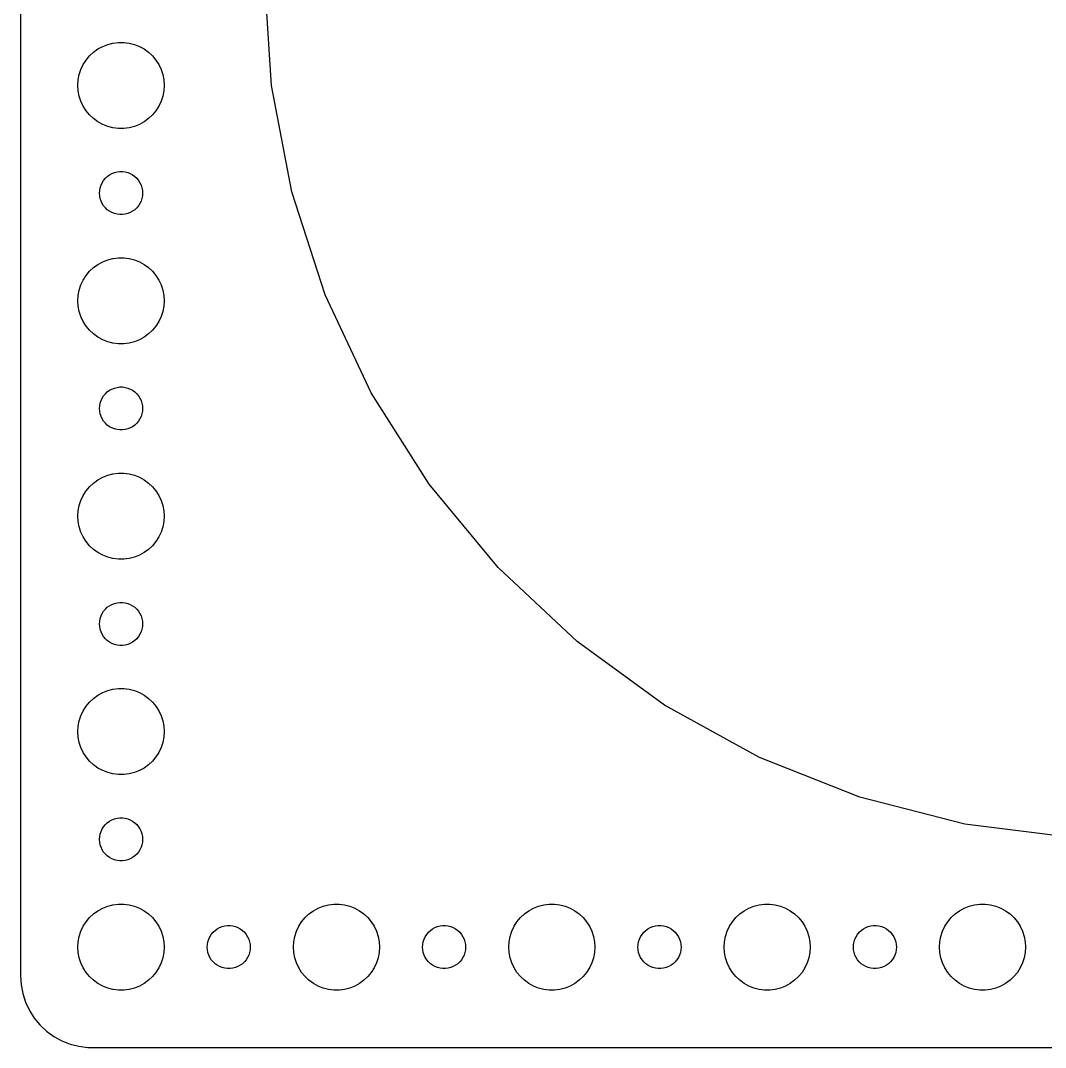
# Model space of a CAD drawing. Header units: metres. Extents: x -202 to 202, y -74 to 74.
# Drawn here: x -202 to -130.6, y -74.5 to -3 of the extents above; entities that cross this region are included whole.
import ezdxf

# ---------------------------------------------------------------- set-up
doc = ezdxf.new("R2010")
doc.units = ezdxf.units.M

msp = doc.modelspace()

# ---------------------------------------------------------------- linework, layer by layer
for p, q in [((-202, 69.5), (-202, -69.5)), ((-184.527, -7.51999), (-185, 0)), ((-196.912, -5.18845), (-196.607, -4.96701)), ((-196.607, -4.96701), (-196.277, -4.78551)), ((-196.277, -4.78551), (-195.927, -4.64682)), ((-195.927, -4.64682), (-195.562, -4.55313)), ((-195.562, -4.55313), (-195.188, -4.50591)), ((-195.188, -4.50591), (-194.812, -4.50591)), ((-194.812, -4.50591), (-194.438, -4.55313)), ((-194.438, -4.55313), (-194.073, -4.64682)), ((-194.073, -4.64682), (-193.723, -4.78551)), ((-193.723, -4.78551), (-193.393, -4.96701)), ((-193.393, -4.96701), (-193.088, -5.18845)), ((-197.427, -5.73663), (-197.187, -5.44635)), ((-197.187, -5.44635), (-196.912, -5.18845)), ((-193.088, -5.18845), (-192.813, -5.44635)), ((-192.813, -5.44635), (-192.573, -5.73663)), ((-197.906, -6.75392), (-197.789, -6.39561)), ((-197.789, -6.39561), (-197.629, -6.05473)), ((-197.629, -6.05473), (-197.427, -5.73663)), ((-192.573, -5.73663), (-192.371, -6.05473)), ((-192.371, -6.05473), (-192.211, -6.39561)), ((-192.211, -6.39561), (-192.094, -6.75392)), ((-198, -7.5), (-197.976, -7.12399)), ((-197.976, -7.12399), (-197.906, -6.75392)), ((-192.094, -6.75392), (-192.024, -7.12399)), ((-192.024, -7.12399), (-192, -7.5)), ((-197.976, -7.87599), (-198, -7.5)), ((-192, -7.5), (-192.024, -7.87599)), ((-183.115, -14.9214), (-184.527, -7.51999)), ((-197.906, -8.24606), (-197.976, -7.87599)), ((-197.789, -8.60437), (-197.906, -8.24606)), ((-192.094, -8.24606), (-192.211, -8.60437)), ((-192.024, -7.87599), (-192.094, -8.24606)), ((-197.629, -8.94525), (-197.789, -8.60437)), ((-197.427, -9.26335), (-197.629, -8.94525)), ((-197.187, -9.55363), (-197.427, -9.26335)), ((-192.573, -9.26335), (-192.813, -9.55363)), ((-192.371, -8.94525), (-192.573, -9.26335)), ((-192.211, -8.60437), (-192.371, -8.94525)), ((-196.912, -9.81154), (-197.187, -9.55363)), ((-196.607, -10.033), (-196.912, -9.81154)), ((-193.088, -9.81154), (-193.393, -10.033)), ((-192.813, -9.55363), (-193.088, -9.81154)), ((-196.277, -10.2145), (-196.607, -10.033)), ((-195.927, -10.3532), (-196.277, -10.2145)), ((-195.562, -10.4469), (-195.927, -10.3532)), ((-195.188, -10.4941), (-195.562, -10.4469)), ((-194.812, -10.4941), (-195.188, -10.4941)), ((-194.438, -10.4469), (-194.812, -10.4941)), ((-194.073, -10.3532), (-194.438, -10.4469)), ((-193.723, -10.2145), (-194.073, -10.3532)), ((-193.393, -10.033), (-193.723, -10.2145)), ((-195.639, -13.6427), (-195.464, -13.5734)), ((-195.464, -13.5734), (-195.281, -13.5266)), ((-195.281, -13.5266), (-195.094, -13.5029)), ((-195.094, -13.5029), (-194.906, -13.5029)), ((-194.906, -13.5029), (-194.719, -13.5266)), ((-194.719, -13.5266), (-194.536, -13.5734)), ((-194.536, -13.5734), (-194.361, -13.6427)), ((-196.395, -14.4478), (-196.314, -14.2774)), ((-196.314, -14.2774), (-196.214, -14.1183)), ((-196.214, -14.1183), (-196.093, -13.9732)), ((-196.093, -13.9732), (-195.956, -13.8442)), ((-195.956, -13.8442), (-195.804, -13.7335)), ((-195.804, -13.7335), (-195.639, -13.6427)), ((-194.361, -13.6427), (-194.196, -13.7335)), ((-194.196, -13.7335), (-194.044, -13.8442)), ((-194.044, -13.8442), (-193.907, -13.9732)), ((-193.907, -13.9732), (-193.786, -14.1183)), ((-193.786, -14.1183), (-193.686, -14.2774)), ((-193.686, -14.2774), (-193.605, -14.4478)), ((-196.5, -15), (-196.488, -14.812)), ((-196.488, -15.188), (-196.5, -15)), ((-196.488, -14.812), (-196.453, -14.627)), ((-196.453, -14.627), (-196.395, -14.4478)), ((-193.605, -14.4478), (-193.547, -14.627)), ((-193.547, -14.627), (-193.512, -14.812)), ((-193.512, -14.812), (-193.5, -15)), ((-193.5, -15), (-193.512, -15.188)), ((-180.787, -22.0875), (-183.115, -14.9214)), ((-196.453, -15.373), (-196.488, -15.188)), ((-196.395, -15.5522), (-196.453, -15.373)), ((-196.314, -15.7226), (-196.395, -15.5522)), ((-196.214, -15.8817), (-196.314, -15.7226)), ((-193.686, -15.7226), (-193.786, -15.8817)), ((-193.605, -15.5522), (-193.686, -15.7226)), ((-193.547, -15.373), (-193.605, -15.5522)), ((-193.512, -15.188), (-193.547, -15.373)), ((-196.093, -16.0268), (-196.214, -15.8817)), ((-195.956, -16.1558), (-196.093, -16.0268)), ((-195.804, -16.2665), (-195.956, -16.1558)), ((-195.639, -16.3572), (-195.804, -16.2665)), ((-195.464, -16.4266), (-195.639, -16.3572)), ((-195.281, -16.4734), (-195.464, -16.4266)), ((-194.536, -16.4266), (-194.719, -16.4734)), ((-194.361, -16.3572), (-194.536, -16.4266)), ((-194.196, -16.2665), (-194.361, -16.3572)), ((-194.044, -16.1558), (-194.196, -16.2665)), ((-193.907, -16.0268), (-194.044, -16.1558)), ((-193.786, -15.8817), (-193.907, -16.0268)), ((-195.094, -16.497), (-195.281, -16.4734)), ((-194.906, -16.497), (-195.094, -16.497)), ((-194.719, -16.4734), (-194.906, -16.497)), ((-196.912, -20.1884), (-196.607, -19.967)), ((-196.607, -19.967), (-196.277, -19.7855)), ((-196.277, -19.7855), (-195.927, -19.6468)), ((-195.927, -19.6468), (-195.562, -19.5531)), ((-195.562, -19.5531), (-195.188, -19.5059)), ((-195.188, -19.5059), (-194.812, -19.5059)), ((-194.812, -19.5059), (-194.438, -19.5531)), ((-194.438, -19.5531), (-194.073, -19.6468)), ((-194.073, -19.6468), (-193.723, -19.7855)), ((-193.723, -19.7855), (-193.393, -19.967)), ((-193.393, -19.967), (-193.088, -20.1884)), ((-197.427, -20.7366), (-197.187, -20.4464)), ((-197.187, -20.4464), (-196.912, -20.1884)), ((-193.088, -20.1884), (-192.813, -20.4464)), ((-192.813, -20.4464), (-192.573, -20.7366)), ((-197.906, -21.7539), (-197.789, -21.3956)), ((-197.789, -21.3956), (-197.629, -21.0547)), ((-197.629, -21.0547), (-197.427, -20.7366)), ((-192.573, -20.7366), (-192.371, -21.0547)), ((-192.371, -21.0547), (-192.211, -21.3956)), ((-192.211, -21.3956), (-192.094, -21.7539)), ((-198, -22.5), (-197.976, -22.124)), ((-197.976, -22.124), (-197.906, -21.7539)), ((-192.094, -21.7539), (-192.024, -22.124)), ((-192.024, -22.124), (-192, -22.5)), ((-177.578, -28.9052), (-180.787, -22.0875)), ((-197.976, -22.876), (-198, -22.5)), ((-197.906, -23.2461), (-197.976, -22.876)), ((-192.024, -22.876), (-192.094, -23.2461)), ((-192, -22.5), (-192.024, -22.876)), ((-197.789, -23.6044), (-197.906, -23.2461)), ((-192.094, -23.2461), (-192.211, -23.6044)), ((-197.629, -23.9453), (-197.789, -23.6044)), ((-197.427, -24.2634), (-197.629, -23.9453)), ((-197.187, -24.5536), (-197.427, -24.2634)), ((-192.573, -24.2634), (-192.813, -24.5536)), ((-192.371, -23.9453), (-192.573, -24.2634)), ((-192.211, -23.6044), (-192.371, -23.9453)), ((-196.912, -24.8115), (-197.187, -24.5536)), ((-196.607, -25.033), (-196.912, -24.8115)), ((-193.088, -24.8115), (-193.393, -25.033)), ((-192.813, -24.5536), (-193.088, -24.8115)), ((-196.277, -25.2145), (-196.607, -25.033)), ((-195.927, -25.3532), (-196.277, -25.2145)), ((-195.562, -25.4469), (-195.927, -25.3532)), ((-195.188, -25.4941), (-195.562, -25.4469)), ((-194.812, -25.4941), (-195.188, -25.4941)), ((-194.438, -25.4469), (-194.812, -25.4941)), ((-194.073, -25.3532), (-194.438, -25.4469)), ((-193.723, -25.2145), (-194.073, -25.3532)), ((-193.393, -25.033), (-193.723, -25.2145)), ((-195.639, -28.6427), (-195.464, -28.5734)), ((-195.464, -28.5734), (-195.281, -28.5266)), ((-195.281, -28.5266), (-195.094, -28.503)), ((-195.094, -28.503), (-194.906, -28.503)), ((-194.906, -28.503), (-194.719, -28.5266)), ((-194.719, -28.5266), (-194.536, -28.5734)), ((-194.536, -28.5734), (-194.361, -28.6427)), ((-196.395, -29.4478), (-196.314, -29.2774)), ((-196.314, -29.2774), (-196.214, -29.1183)), ((-196.214, -29.1183), (-196.093, -28.9732)), ((-196.093, -28.9732), (-195.956, -28.8442)), ((-195.956, -28.8442), (-195.804, -28.7335)), ((-195.804, -28.7335), (-195.639, -28.6427)), ((-194.361, -28.6427), (-194.196, -28.7335)), ((-194.196, -28.7335), (-194.044, -28.8442)), ((-194.044, -28.8442), (-193.907, -28.9732)), ((-193.907, -28.9732), (-193.786, -29.1183)), ((-193.786, -29.1183), (-193.686, -29.2774)), ((-193.686, -29.2774), (-193.605, -29.4478)), ((-173.541, -35.2671), (-177.578, -28.9052)), ((-196.5, -30), (-196.488, -29.812)), ((-196.488, -30.188), (-196.5, -30)), ((-196.488, -29.812), (-196.453, -29.627)), ((-196.453, -29.627), (-196.395, -29.4478)), ((-193.605, -29.4478), (-193.547, -29.627)), ((-193.547, -29.627), (-193.512, -29.812)), ((-193.512, -29.812), (-193.5, -30)), ((-193.5, -30), (-193.512, -30.188)), ((-196.453, -30.373), (-196.488, -30.188)), ((-196.395, -30.5522), (-196.453, -30.373)), ((-196.314, -30.7226), (-196.395, -30.5522)), ((-196.214, -30.8817), (-196.314, -30.7226)), ((-193.686, -30.7226), (-193.786, -30.8817)), ((-193.605, -30.5522), (-193.686, -30.7226)), ((-193.547, -30.373), (-193.605, -30.5522)), ((-193.512, -30.188), (-193.547, -30.373)), ((-196.093, -31.0268), (-196.214, -30.8817)), ((-195.956, -31.1558), (-196.093, -31.0268)), ((-195.804, -31.2665), (-195.956, -31.1558)), ((-195.639, -31.3572), (-195.804, -31.2665)), ((-195.464, -31.4266), (-195.639, -31.3572)), ((-195.281, -31.4734), (-195.464, -31.4266)), ((-194.536, -31.4266), (-194.719, -31.4734)), ((-194.361, -31.3572), (-194.536, -31.4266)), ((-194.196, -31.2665), (-194.361, -31.3572)), ((-194.044, -31.1558), (-194.196, -31.2665)), ((-193.907, -31.0268), (-194.044, -31.1558)), ((-193.786, -30.8817), (-193.907, -31.0268)), ((-195.094, -31.497), (-195.281, -31.4734)), ((-194.906, -31.497), (-195.094, -31.497)), ((-194.719, -31.4734), (-194.906, -31.497)), ((-196.912, -35.1885), (-196.607, -34.967)), ((-196.607, -34.967), (-196.277, -34.7855)), ((-196.277, -34.7855), (-195.927, -34.6468)), ((-195.927, -34.6468), (-195.562, -34.5531)), ((-195.562, -34.5531), (-195.188, -34.5059)), ((-195.188, -34.5059), (-194.812, -34.5059)), ((-194.812, -34.5059), (-194.438, -34.5531)), ((-194.438, -34.5531), (-194.073, -34.6468)), ((-194.073, -34.6468), (-193.723, -34.7855)), ((-193.723, -34.7855), (-193.393, -34.967)), ((-193.393, -34.967), (-193.088, -35.1885)), ((-197.629, -36.0547), (-197.427, -35.7366)), ((-197.427, -35.7366), (-197.187, -35.4464)), ((-197.187, -35.4464), (-196.912, -35.1885)), ((-193.088, -35.1885), (-192.813, -35.4464)), ((-192.813, -35.4464), (-192.573, -35.7366)), ((-192.573, -35.7366), (-192.371, -36.0547)), ((-168.738, -41.0728), (-173.541, -35.2671)), ((-197.906, -36.7539), (-197.789, -36.3956)), ((-197.789, -36.3956), (-197.629, -36.0547)), ((-192.371, -36.0547), (-192.211, -36.3956)), ((-192.211, -36.3956), (-192.094, -36.7539)), ((-198, -37.5), (-197.976, -37.124)), ((-197.976, -37.124), (-197.906, -36.7539)), ((-192.094, -36.7539), (-192.024, -37.124)), ((-192.024, -37.124), (-192, -37.5)), ((-197.976, -37.876), (-198, -37.5)), ((-197.906, -38.2461), (-197.976, -37.876)), ((-192.024, -37.876), (-192.094, -38.2461)), ((-192, -37.5), (-192.024, -37.876)), ((-197.789, -38.6044), (-197.906, -38.2461)), ((-197.629, -38.9453), (-197.789, -38.6044)), ((-192.211, -38.6044), (-192.371, -38.9453)), ((-192.094, -38.2461), (-192.211, -38.6044)), ((-197.427, -39.2634), (-197.629, -38.9453)), ((-197.187, -39.5536), (-197.427, -39.2634)), ((-192.573, -39.2634), (-192.813, -39.5536)), ((-192.371, -38.9453), (-192.573, -39.2634)), ((-196.912, -39.8115), (-197.187, -39.5536)), ((-196.607, -40.033), (-196.912, -39.8115)), ((-196.277, -40.2145), (-196.607, -40.033)), ((-193.393, -40.033), (-193.723, -40.2145)), ((-193.088, -39.8115), (-193.393, -40.033)), ((-192.813, -39.5536), (-193.088, -39.8115)), ((-195.927, -40.3532), (-196.277, -40.2145)), ((-195.562, -40.4469), (-195.927, -40.3532)), ((-195.188, -40.4941), (-195.562, -40.4469)), ((-194.812, -40.4941), (-195.188, -40.4941)), ((-194.438, -40.4469), (-194.812, -40.4941)), ((-194.073, -40.3532), (-194.438, -40.4469)), ((-193.723, -40.2145), (-194.073, -40.3532)), ((-163.245, -46.2308), (-168.738, -41.0728)), ((-195.639, -43.6428), (-195.464, -43.5734)), ((-195.464, -43.5734), (-195.281, -43.5266)), ((-195.281, -43.5266), (-195.094, -43.503)), ((-195.094, -43.503), (-194.906, -43.503)), ((-194.906, -43.503), (-194.719, -43.5266)), ((-194.719, -43.5266), (-194.536, -43.5734)), ((-194.536, -43.5734), (-194.361, -43.6428)), ((-196.395, -44.4478), (-196.314, -44.2774)), ((-196.314, -44.2774), (-196.214, -44.1183)), ((-196.214, -44.1183), (-196.093, -43.9732)), ((-196.093, -43.9732), (-195.956, -43.8442)), ((-195.956, -43.8442), (-195.804, -43.7335)), ((-195.804, -43.7335), (-195.639, -43.6428)), ((-194.361, -43.6428), (-194.196, -43.7335)), ((-194.196, -43.7335), (-194.044, -43.8442)), ((-194.044, -43.8442), (-193.907, -43.9732)), ((-193.907, -43.9732), (-193.786, -44.1183)), ((-193.786, -44.1183), (-193.686, -44.2774)), ((-193.686, -44.2774), (-193.605, -44.4478)), ((-196.5, -45), (-196.488, -44.812)), ((-196.488, -45.188), (-196.5, -45)), ((-196.488, -44.812), (-196.453, -44.627)), ((-196.453, -44.627), (-196.395, -44.4478)), ((-193.605, -44.4478), (-193.547, -44.627)), ((-193.547, -44.627), (-193.512, -44.812)), ((-193.512, -44.812), (-193.5, -45)), ((-193.5, -45), (-193.512, -45.188)), ((-196.453, -45.373), (-196.488, -45.188)), ((-196.395, -45.5522), (-196.453, -45.373)), ((-196.314, -45.7226), (-196.395, -45.5522)), ((-196.214, -45.8817), (-196.314, -45.7226)), ((-193.686, -45.7226), (-193.786, -45.8817)), ((-193.605, -45.5522), (-193.686, -45.7226)), ((-193.547, -45.373), (-193.605, -45.5522)), ((-193.512, -45.188), (-193.547, -45.373)), ((-196.093, -46.0268), (-196.214, -45.8817)), ((-195.956, -46.1558), (-196.093, -46.0268)), ((-195.804, -46.2665), (-195.956, -46.1558)), ((-195.639, -46.3572), (-195.804, -46.2665)), ((-195.464, -46.4266), (-195.639, -46.3572)), ((-195.281, -46.4734), (-195.464, -46.4266)), ((-195.094, -46.497), (-195.281, -46.4734)), ((-194.719, -46.4734), (-194.906, -46.497)), ((-194.536, -46.4266), (-194.719, -46.4734)), ((-194.361, -46.3572), (-194.536, -46.4266)), ((-194.196, -46.2665), (-194.361, -46.3572)), ((-194.044, -46.1558), (-194.196, -46.2665)), ((-193.907, -46.0268), (-194.044, -46.1558)), ((-193.786, -45.8817), (-193.907, -46.0268)), ((-157.15, -50.6597), (-163.245, -46.2308)), ((-194.906, -46.497), (-195.094, -46.497)), ((-196.912, -50.1885), (-196.607, -49.967)), ((-196.607, -49.967), (-196.277, -49.7855)), ((-196.277, -49.7855), (-195.927, -49.6468)), ((-195.927, -49.6468), (-195.562, -49.5531)), ((-195.562, -49.5531), (-195.188, -49.5059)), ((-195.188, -49.5059), (-194.812, -49.5059)), ((-194.812, -49.5059), (-194.438, -49.5531)), ((-194.438, -49.5531), (-194.073, -49.6468)), ((-194.073, -49.6468), (-193.723, -49.7855)), ((-193.723, -49.7855), (-193.393, -49.967)), ((-193.393, -49.967), (-193.088, -50.1885)), ((-197.629, -51.0547), (-197.427, -50.7366)), ((-197.427, -50.7366), (-197.187, -50.4464)), ((-197.187, -50.4464), (-196.912, -50.1885)), ((-193.088, -50.1885), (-192.813, -50.4464)), ((-192.813, -50.4464), (-192.573, -50.7366)), ((-192.573, -50.7366), (-192.371, -51.0547)), ((-150.547, -54.2896), (-157.15, -50.6597)), ((-197.906, -51.7539), (-197.789, -51.3956)), ((-197.789, -51.3956), (-197.629, -51.0547)), ((-192.371, -51.0547), (-192.211, -51.3956)), ((-192.211, -51.3956), (-192.094, -51.7539)), ((-198, -52.5), (-197.976, -52.124)), ((-197.976, -52.124), (-197.906, -51.7539)), ((-192.094, -51.7539), (-192.024, -52.124)), ((-192.024, -52.124), (-192, -52.5)), ((-197.976, -52.876), (-198, -52.5)), ((-197.906, -53.2461), (-197.976, -52.876)), ((-192.024, -52.876), (-192.094, -53.2461)), ((-192, -52.5), (-192.024, -52.876)), ((-197.789, -53.6044), (-197.906, -53.2461)), ((-197.629, -53.9453), (-197.789, -53.6044)), ((-192.211, -53.6044), (-192.371, -53.9453)), ((-192.094, -53.2461), (-192.211, -53.6044)), ((-197.427, -54.2634), (-197.629, -53.9453)), ((-197.187, -54.5536), (-197.427, -54.2634)), ((-192.573, -54.2634), (-192.813, -54.5536)), ((-192.371, -53.9453), (-192.573, -54.2634)), ((-143.541, -57.0634), (-150.547, -54.2896)), ((-196.912, -54.8115), (-197.187, -54.5536)), ((-196.607, -55.033), (-196.912, -54.8115)), ((-196.277, -55.2145), (-196.607, -55.033)), ((-193.393, -55.033), (-193.723, -55.2145)), ((-193.088, -54.8115), (-193.393, -55.033)), ((-192.813, -54.5536), (-193.088, -54.8115)), ((-195.927, -55.3532), (-196.277, -55.2145)), ((-195.562, -55.4469), (-195.927, -55.3532)), ((-195.188, -55.4941), (-195.562, -55.4469)), ((-194.812, -55.4941), (-195.188, -55.4941)), ((-194.438, -55.4469), (-194.812, -55.4941)), ((-194.073, -55.3532), (-194.438, -55.4469)), ((-193.723, -55.2145), (-194.073, -55.3532)), ((-136.243, -58.9372), (-143.541, -57.0634)), ((-195.639, -58.6428), (-195.464, -58.5734)), ((-195.464, -58.5734), (-195.281, -58.5266)), ((-195.281, -58.5266), (-195.094, -58.503)), ((-195.094, -58.503), (-194.906, -58.503)), ((-194.906, -58.503), (-194.719, -58.5266)), ((-194.719, -58.5266), (-194.536, -58.5734)), ((-194.536, -58.5734), (-194.361, -58.6428)), ((-196.395, -59.4478), (-196.314, -59.2774)), ((-196.314, -59.2774), (-196.214, -59.1183)), ((-196.214, -59.1183), (-196.093, -58.9732)), ((-196.093, -58.9732), (-195.956, -58.8442)), ((-195.956, -58.8442), (-195.804, -58.7335)), ((-195.804, -58.7335), (-195.639, -58.6428)), ((-194.361, -58.6428), (-194.196, -58.7335)), ((-194.196, -58.7335), (-194.044, -58.8442)), ((-194.044, -58.8442), (-193.907, -58.9732)), ((-193.907, -58.9732), (-193.786, -59.1183)), ((-193.786, -59.1183), (-193.686, -59.2774)), ((-193.686, -59.2774), (-193.605, -59.4478)), ((-128.767, -59.8816), (-136.243, -58.9372)), ((-196.5, -60), (-196.488, -59.812)), ((-196.488, -60.188), (-196.5, -60)), ((-196.488, -59.812), (-196.453, -59.627)), ((-196.453, -59.627), (-196.395, -59.4478)), ((-193.605, -59.4478), (-193.547, -59.627)), ((-193.547, -59.627), (-193.512, -59.812)), ((-193.512, -59.812), (-193.5, -60)), ((-193.5, -60), (-193.512, -60.188)), ((-196.453, -60.373), (-196.488, -60.188)), ((-196.395, -60.5522), (-196.453, -60.373)), ((-196.314, -60.7226), (-196.395, -60.5522)), ((-196.214, -60.8817), (-196.314, -60.7226)), ((-193.686, -60.7226), (-193.786, -60.8817)), ((-193.605, -60.5522), (-193.686, -60.7226)), ((-193.547, -60.373), (-193.605, -60.5522)), ((-193.512, -60.188), (-193.547, -60.373)), ((-196.093, -61.0268), (-196.214, -60.8817)), ((-195.956, -61.1558), (-196.093, -61.0268)), ((-195.804, -61.2665), (-195.956, -61.1558)), ((-195.639, -61.3572), (-195.804, -61.2665)), ((-195.464, -61.4266), (-195.639, -61.3572)), ((-195.281, -61.4734), (-195.464, -61.4266)), ((-195.094, -61.497), (-195.281, -61.4734)), ((-194.719, -61.4734), (-194.906, -61.497)), ((-194.536, -61.4266), (-194.719, -61.4734)), ((-194.361, -61.3572), (-194.536, -61.4266)), ((-194.196, -61.2665), (-194.361, -61.3572)), ((-194.044, -61.1558), (-194.196, -61.2665)), ((-193.907, -61.0268), (-194.044, -61.1558)), ((-193.786, -60.8817), (-193.907, -61.0268)), ((-194.906, -61.497), (-195.094, -61.497)), ((-196.912, -65.1885), (-196.607, -64.967)), ((-196.607, -64.967), (-196.277, -64.7855)), ((-196.277, -64.7855), (-195.927, -64.6468)), ((-195.927, -64.6468), (-195.562, -64.5531)), ((-195.562, -64.5531), (-195.188, -64.5059)), ((-195.188, -64.5059), (-194.812, -64.5059)), ((-194.812, -64.5059), (-194.438, -64.5531)), ((-194.438, -64.5531), (-194.073, -64.6468)), ((-194.073, -64.6468), (-193.723, -64.7855)), ((-193.723, -64.7855), (-193.393, -64.967)), ((-193.393, -64.967), (-193.088, -65.1885)), ((-181.912, -65.1885), (-181.607, -64.967)), ((-181.607, -64.967), (-181.277, -64.7855)), ((-181.277, -64.7855), (-180.927, -64.6468)), ((-180.927, -64.6468), (-180.562, -64.5531)), ((-180.562, -64.5531), (-180.188, -64.5059)), ((-180.188, -64.5059), (-179.812, -64.5059)), ((-179.812, -64.5059), (-179.438, -64.5531)), ((-179.438, -64.5531), (-179.073, -64.6468)), ((-179.073, -64.6468), (-178.723, -64.7855)), ((-178.723, -64.7855), (-178.393, -64.967)), ((-178.393, -64.967), (-178.088, -65.1885)), ((-166.912, -65.1885), (-166.607, -64.967)), ((-166.607, -64.967), (-166.277, -64.7855)), ((-166.277, -64.7855), (-165.927, -64.6468)), ((-165.927, -64.6468), (-165.562, -64.5531)), ((-165.562, -64.5531), (-165.188, -64.5059)), ((-165.188, -64.5059), (-164.812, -64.5059)), ((-164.812, -64.5059), (-164.438, -64.5531)), ((-164.438, -64.5531), (-164.073, -64.6468)), ((-164.073, -64.6468), (-163.723, -64.7855)), ((-163.723, -64.7855), (-163.393, -64.967)), ((-163.393, -64.967), (-163.088, -65.1885)), ((-151.912, -65.1885), (-151.607, -64.967)), ((-151.607, -64.967), (-151.277, -64.7855)), ((-151.277, -64.7855), (-150.927, -64.6468)), ((-150.927, -64.6468), (-150.562, -64.5531)), ((-150.562, -64.5531), (-150.188, -64.5059)), ((-150.188, -64.5059), (-149.812, -64.5059)), ((-149.812, -64.5059), (-149.438, -64.5531)), ((-149.438, -64.5531), (-149.073, -64.6468)), ((-149.073, -64.6468), (-148.723, -64.7855)), ((-148.723, -64.7855), (-148.393, -64.967)), ((-148.393, -64.967), (-148.088, -65.1885)), ((-136.912, -65.1885), (-136.607, -64.967)), ((-136.607, -64.967), (-136.277, -64.7855)), ((-136.277, -64.7855), (-135.927, -64.6468)), ((-135.927, -64.6468), (-135.562, -64.5531)), ((-135.562, -64.5531), (-135.188, -64.5059)), ((-135.188, -64.5059), (-134.812, -64.5059)), ((-134.812, -64.5059), (-134.438, -64.5531)), ((-134.438, -64.5531), (-134.073, -64.6468)), ((-134.073, -64.6468), (-133.723, -64.7855)), ((-133.723, -64.7855), (-133.393, -64.967)), ((-133.393, -64.967), (-133.088, -65.1885)), ((-197.629, -66.0547), (-197.427, -65.7366)), ((-197.427, -65.7366), (-197.187, -65.4464)), ((-197.187, -65.4464), (-196.912, -65.1885)), ((-193.088, -65.1885), (-192.813, -65.4464)), ((-192.813, -65.4464), (-192.573, -65.7366)), ((-192.573, -65.7366), (-192.371, -66.0547)), ((-182.629, -66.0547), (-182.427, -65.7366)), ((-182.427, -65.7366), (-182.187, -65.4464)), ((-182.187, -65.4464), (-181.912, -65.1885)), ((-178.088, -65.1885), (-177.813, -65.4464)), ((-177.813, -65.4464), (-177.573, -65.7366)), ((-177.573, -65.7366), (-177.371, -66.0547)), ((-167.629, -66.0547), (-167.427, -65.7366)), ((-167.427, -65.7366), (-167.187, -65.4464)), ((-167.187, -65.4464), (-166.912, -65.1885)), ((-163.088, -65.1885), (-162.813, -65.4464)), ((-162.813, -65.4464), (-162.573, -65.7366)), ((-162.573, -65.7366), (-162.371, -66.0547)), ((-152.629, -66.0547), (-152.427, -65.7366)), ((-152.427, -65.7366), (-152.187, -65.4464)), ((-152.187, -65.4464), (-151.912, -65.1885)), ((-148.088, -65.1885), (-147.813, -65.4464)), ((-147.813, -65.4464), (-147.573, -65.7366)), ((-147.573, -65.7366), (-147.371, -66.0547)), ((-137.629, -66.0547), (-137.427, -65.7366)), ((-137.427, -65.7366), (-137.187, -65.4464)), ((-137.187, -65.4464), (-136.912, -65.1885)), ((-133.088, -65.1885), (-132.813, -65.4464)), ((-132.813, -65.4464), (-132.573, -65.7366)), ((-132.573, -65.7366), (-132.371, -66.0547)), ((-197.906, -66.7539), (-197.789, -66.3956)), ((-197.789, -66.3956), (-197.629, -66.0547)), ((-192.371, -66.0547), (-192.211, -66.3956)), ((-192.211, -66.3956), (-192.094, -66.7539)), ((-188.714, -66.6183), (-188.593, -66.4732)), ((-188.593, -66.4732), (-188.456, -66.3442)), ((-188.456, -66.3442), (-188.304, -66.2335)), ((-188.304, -66.2335), (-188.139, -66.1428)), ((-188.139, -66.1428), (-187.964, -66.0734)), ((-187.964, -66.0734), (-187.781, -66.0266)), ((-187.781, -66.0266), (-187.594, -66.003)), ((-187.594, -66.003), (-187.406, -66.003)), ((-187.406, -66.003), (-187.219, -66.0266)), ((-187.219, -66.0266), (-187.036, -66.0734)), ((-187.036, -66.0734), (-186.861, -66.1428)), ((-186.861, -66.1428), (-186.696, -66.2335)), ((-186.696, -66.2335), (-186.544, -66.3442)), ((-186.544, -66.3442), (-186.407, -66.4732)), ((-186.407, -66.4732), (-186.286, -66.6183)), ((-182.906, -66.7539), (-182.789, -66.3956)), ((-182.789, -66.3956), (-182.629, -66.0547)), ((-177.371, -66.0547), (-177.211, -66.3956)), ((-177.211, -66.3956), (-177.094, -66.7539)), ((-173.714, -66.6183), (-173.593, -66.4732)), ((-173.593, -66.4732), (-173.456, -66.3442)), ((-173.456, -66.3442), (-173.304, -66.2335)), ((-173.304, -66.2335), (-173.139, -66.1428)), ((-173.139, -66.1428), (-172.964, -66.0734)), ((-172.964, -66.0734), (-172.781, -66.0266)), ((-172.781, -66.0266), (-172.594, -66.003)), ((-172.594, -66.003), (-172.406, -66.003)), ((-172.406, -66.003), (-172.219, -66.0266)), ((-172.219, -66.0266), (-172.036, -66.0734)), ((-172.036, -66.0734), (-171.861, -66.1428)), ((-171.861, -66.1428), (-171.696, -66.2335)), ((-171.696, -66.2335), (-171.544, -66.3442)), ((-171.544, -66.3442), (-171.407, -66.4732)), ((-171.407, -66.4732), (-171.286, -66.6183)), ((-167.906, -66.7539), (-167.789, -66.3956)), ((-167.789, -66.3956), (-167.629, -66.0547)), ((-162.371, -66.0547), (-162.211, -66.3956)), ((-162.211, -66.3956), (-162.094, -66.7539)), ((-158.714, -66.6183), (-158.593, -66.4732)), ((-158.593, -66.4732), (-158.456, -66.3442)), ((-158.456, -66.3442), (-158.304, -66.2335)), ((-158.304, -66.2335), (-158.139, -66.1428)), ((-158.139, -66.1428), (-157.964, -66.0734)), ((-157.964, -66.0734), (-157.781, -66.0266)), ((-157.781, -66.0266), (-157.594, -66.003)), ((-157.594, -66.003), (-157.406, -66.003)), ((-157.406, -66.003), (-157.219, -66.0266)), ((-157.219, -66.0266), (-157.036, -66.0734)), ((-157.036, -66.0734), (-156.861, -66.1428)), ((-156.861, -66.1428), (-156.696, -66.2335)), ((-156.696, -66.2335), (-156.544, -66.3442)), ((-156.544, -66.3442), (-156.407, -66.4732)), ((-156.407, -66.4732), (-156.286, -66.6183)), ((-152.906, -66.7539), (-152.789, -66.3956)), ((-152.789, -66.3956), (-152.629, -66.0547)), ((-147.371, -66.0547), (-147.211, -66.3956)), ((-147.211, -66.3956), (-147.094, -66.7539)), ((-143.714, -66.6183), (-143.593, -66.4732)), ((-143.593, -66.4732), (-143.456, -66.3442)), ((-143.456, -66.3442), (-143.304, -66.2335)), ((-143.304, -66.2335), (-143.139, -66.1428)), ((-143.139, -66.1428), (-142.964, -66.0734)), ((-142.964, -66.0734), (-142.781, -66.0266)), ((-142.781, -66.0266), (-142.594, -66.003)), ((-142.594, -66.003), (-142.406, -66.003)), ((-142.406, -66.003), (-142.219, -66.0266)), ((-142.219, -66.0266), (-142.036, -66.0734)), ((-142.036, -66.0734), (-141.861, -66.1428)), ((-141.861, -66.1428), (-141.696, -66.2335)), ((-141.696, -66.2335), (-141.544, -66.3442)), ((-141.544, -66.3442), (-141.407, -66.4732)), ((-141.407, -66.4732), (-141.286, -66.6183)), ((-137.906, -66.7539), (-137.789, -66.3956)), ((-137.789, -66.3956), (-137.629, -66.0547)), ((-132.371, -66.0547), (-132.211, -66.3956)), ((-132.211, -66.3956), (-132.094, -66.7539)), ((-198, -67.5), (-197.976, -67.124)), ((-197.976, -67.124), (-197.906, -66.7539)), ((-192.094, -66.7539), (-192.024, -67.124)), ((-192.024, -67.124), (-192, -67.5)), ((-188.988, -67.312), (-188.953, -67.127)), ((-188.953, -67.127), (-188.895, -66.9478)), ((-188.895, -66.9478), (-188.814, -66.7774)), ((-188.814, -66.7774), (-188.714, -66.6183)), ((-186.286, -66.6183), (-186.186, -66.7774)), ((-186.186, -66.7774), (-186.105, -66.9478)), ((-186.105, -66.9478), (-186.047, -67.127)), ((-186.047, -67.127), (-186.012, -67.312)), ((-183, -67.5), (-182.976, -67.124)), ((-182.976, -67.124), (-182.906, -66.7539)), ((-177.094, -66.7539), (-177.024, -67.124)), ((-177.024, -67.124), (-177, -67.5)), ((-173.988, -67.312), (-173.953, -67.127)), ((-173.953, -67.127), (-173.895, -66.9478)), ((-173.895, -66.9478), (-173.814, -66.7774)), ((-173.814, -66.7774), (-173.714, -66.6183)), ((-171.286, -66.6183), (-171.186, -66.7774)), ((-171.186, -66.7774), (-171.105, -66.9478)), ((-171.105, -66.9478), (-171.047, -67.127)), ((-171.047, -67.127), (-171.012, -67.312)), ((-168, -67.5), (-167.976, -67.124)), ((-167.976, -67.124), (-167.906, -66.7539)), ((-162.094, -66.7539), (-162.024, -67.124)), ((-162.024, -67.124), (-162, -67.5)), ((-158.988, -67.312), (-158.953, -67.127)), ((-158.953, -67.127), (-158.895, -66.9478)), ((-158.895, -66.9478), (-158.814, -66.7774)), ((-158.814, -66.7774), (-158.714, -66.6183)), ((-156.286, -66.6183), (-156.186, -66.7774)), ((-156.186, -66.7774), (-156.105, -66.9478)), ((-156.105, -66.9478), (-156.047, -67.127)), ((-156.047, -67.127), (-156.012, -67.312)), ((-153, -67.5), (-152.976, -67.124)), ((-152.976, -67.124), (-152.906, -66.7539)), ((-147.094, -66.7539), (-147.024, -67.124)), ((-147.024, -67.124), (-147, -67.5)), ((-143.988, -67.312), (-143.953, -67.127)), ((-143.953, -67.127), (-143.895, -66.9478)), ((-143.895, -66.9478), (-143.814, -66.7774)), ((-143.814, -66.7774), (-143.714, -66.6183)), ((-141.286, -66.6183), (-141.186, -66.7774)), ((-141.186, -66.7774), (-141.105, -66.9478)), ((-141.105, -66.9478), (-141.047, -67.127)), ((-141.047, -67.127), (-141.012, -67.312)), ((-138, -67.5), (-137.976, -67.124)), ((-137.976, -67.124), (-137.906, -66.7539)), ((-132.094, -66.7539), (-132.024, -67.124)), ((-132.024, -67.124), (-132, -67.5)), ((-197.976, -67.876), (-198, -67.5)), ((-197.906, -68.2461), (-197.976, -67.876)), ((-192.024, -67.876), (-192.094, -68.2461)), ((-192, -67.5), (-192.024, -67.876)), ((-189, -67.5), (-188.988, -67.312)), ((-188.988, -67.688), (-189, -67.5)), ((-188.953, -67.873), (-188.988, -67.688)), ((-188.895, -68.0522), (-188.953, -67.873)), ((-186.047, -67.873), (-186.105, -68.0522)), ((-186.012, -67.688), (-186.047, -67.873)), ((-186.012, -67.312), (-186, -67.5)), ((-186, -67.5), (-186.012, -67.688)), ((-182.976, -67.876), (-183, -67.5)), ((-182.906, -68.2461), (-182.976, -67.876)), ((-177.024, -67.876), (-177.094, -68.2461)), ((-177, -67.5), (-177.024, -67.876)), ((-174, -67.5), (-173.988, -67.312)), ((-173.988, -67.688), (-174, -67.5)), ((-173.953, -67.873), (-173.988, -67.688)), ((-173.895, -68.0522), (-173.953, -67.873)), ((-171.047, -67.873), (-171.105, -68.0522)), ((-171.012, -67.688), (-171.047, -67.873)), ((-171.012, -67.312), (-171, -67.5)), ((-171, -67.5), (-171.012, -67.688)), ((-167.976, -67.876), (-168, -67.5)), ((-167.906, -68.2461), (-167.976, -67.876)), ((-162.024, -67.876), (-162.094, -68.2461)), ((-162, -67.5), (-162.024, -67.876)), ((-159, -67.5), (-158.988, -67.312)), ((-158.988, -67.688), (-159, -67.5)), ((-158.953, -67.873), (-158.988, -67.688)), ((-158.895, -68.0522), (-158.953, -67.873)), ((-156.047, -67.873), (-156.105, -68.0522)), ((-156.012, -67.688), (-156.047, -67.873)), ((-156.012, -67.312), (-156, -67.5)), ((-156, -67.5), (-156.012, -67.688)), ((-152.976, -67.876), (-153, -67.5)), ((-152.906, -68.2461), (-152.976, -67.876)), ((-147.024, -67.876), (-147.094, -68.2461)), ((-147, -67.5), (-147.024, -67.876)), ((-144, -67.5), (-143.988, -67.312)), ((-143.988, -67.688), (-144, -67.5)), ((-143.953, -67.873), (-143.988, -67.688)), ((-143.895, -68.0522), (-143.953, -67.873)), ((-141.047, -67.873), (-141.105, -68.0522)), ((-141.012, -67.688), (-141.047, -67.873)), ((-141.012, -67.312), (-141, -67.5)), ((-141, -67.5), (-141.012, -67.688)), ((-137.976, -67.876), (-138, -67.5)), ((-137.906, -68.2461), (-137.976, -67.876)), ((-132.024, -67.876), (-132.094, -68.2461)), ((-132, -67.5), (-132.024, -67.876)), ((-197.789, -68.6044), (-197.906, -68.2461)), ((-197.629, -68.9453), (-197.789, -68.6044)), ((-192.211, -68.6044), (-192.371, -68.9453)), ((-192.094, -68.2461), (-192.211, -68.6044)), ((-188.814, -68.2226), (-188.895, -68.0522)), ((-188.714, -68.3817), (-188.814, -68.2226)), ((-188.593, -68.5268), (-188.714, -68.3817)), ((-188.456, -68.6558), (-188.593, -68.5268)), ((-186.407, -68.5268), (-186.544, -68.6558)), ((-186.286, -68.3817), (-186.407, -68.5268)), ((-186.186, -68.2226), (-186.286, -68.3817)), ((-186.105, -68.0522), (-186.186, -68.2226)), ((-182.789, -68.6044), (-182.906, -68.2461)), ((-182.629, -68.9453), (-182.789, -68.6044)), ((-177.211, -68.6044), (-177.371, -68.9453)), ((-177.094, -68.2461), (-177.211, -68.6044)), ((-173.814, -68.2226), (-173.895, -68.0522)), ((-173.714, -68.3817), (-173.814, -68.2226)), ((-173.593, -68.5268), (-173.714, -68.3817)), ((-173.456, -68.6558), (-173.593, -68.5268)), ((-171.407, -68.5268), (-171.544, -68.6558)), ((-171.286, -68.3817), (-171.407, -68.5268)), ((-171.186, -68.2226), (-171.286, -68.3817)), ((-171.105, -68.0522), (-171.186, -68.2226)), ((-167.789, -68.6044), (-167.906, -68.2461)), ((-167.629, -68.9453), (-167.789, -68.6044)), ((-162.211, -68.6044), (-162.371, -68.9453)), ((-162.094, -68.2461), (-162.211, -68.6044)), ((-158.814, -68.2226), (-158.895, -68.0522)), ((-158.714, -68.3817), (-158.814, -68.2226)), ((-158.593, -68.5268), (-158.714, -68.3817)), ((-158.456, -68.6558), (-158.593, -68.5268)), ((-156.407, -68.5268), (-156.544, -68.6558)), ((-156.286, -68.3817), (-156.407, -68.5268)), ((-156.186, -68.2226), (-156.286, -68.3817)), ((-156.105, -68.0522), (-156.186, -68.2226)), ((-152.789, -68.6044), (-152.906, -68.2461)), ((-152.629, -68.9453), (-152.789, -68.6044)), ((-147.211, -68.6044), (-147.371, -68.9453)), ((-147.094, -68.2461), (-147.211, -68.6044)), ((-143.814, -68.2226), (-143.895, -68.0522)), ((-143.714, -68.3817), (-143.814, -68.2226)), ((-143.593, -68.5268), (-143.714, -68.3817)), ((-143.456, -68.6558), (-143.593, -68.5268)), ((-141.407, -68.5268), (-141.544, -68.6558)), ((-141.286, -68.3817), (-141.407, -68.5268)), ((-141.186, -68.2226), (-141.286, -68.3817)), ((-141.105, -68.0522), (-141.186, -68.2226)), ((-137.789, -68.6044), (-137.906, -68.2461)), ((-137.629, -68.9453), (-137.789, -68.6044)), ((-132.211, -68.6044), (-132.371, -68.9453)), ((-132.094, -68.2461), (-132.211, -68.6044)), ((-197.427, -69.2634), (-197.629, -68.9453)), ((-197.187, -69.5536), (-197.427, -69.2634)), ((-192.573, -69.2634), (-192.813, -69.5536)), ((-192.371, -68.9453), (-192.573, -69.2634)), ((-188.304, -68.7665), (-188.456, -68.6558)), ((-188.139, -68.8572), (-188.304, -68.7665)), ((-187.964, -68.9266), (-188.139, -68.8572)), ((-187.781, -68.9734), (-187.964, -68.9266)), ((-187.594, -68.997), (-187.781, -68.9734)), ((-187.406, -68.997), (-187.594, -68.997)), ((-187.219, -68.9734), (-187.406, -68.997)), ((-187.036, -68.9266), (-187.219, -68.9734)), ((-186.861, -68.8572), (-187.036, -68.9266)), ((-186.696, -68.7665), (-186.861, -68.8572)), ((-186.544, -68.6558), (-186.696, -68.7665)), ((-182.427, -69.2634), (-182.629, -68.9453)), ((-182.187, -69.5536), (-182.427, -69.2634)), ((-177.573, -69.2634), (-177.813, -69.5536)), ((-177.371, -68.9453), (-177.573, -69.2634)), ((-173.304, -68.7665), (-173.456, -68.6558)), ((-173.139, -68.8572), (-173.304, -68.7665)), ((-172.964, -68.9266), (-173.139, -68.8572)), ((-172.781, -68.9734), (-172.964, -68.9266)), ((-172.594, -68.997), (-172.781, -68.9734)), ((-172.406, -68.997), (-172.594, -68.997)), ((-172.219, -68.9734), (-172.406, -68.997)), ((-172.036, -68.9266), (-172.219, -68.9734)), ((-171.861, -68.8572), (-172.036, -68.9266)), ((-171.696, -68.7665), (-171.861, -68.8572)), ((-171.544, -68.6558), (-171.696, -68.7665)), ((-167.427, -69.2634), (-167.629, -68.9453)), ((-167.187, -69.5536), (-167.427, -69.2634)), ((-162.573, -69.2634), (-162.813, -69.5536)), ((-162.371, -68.9453), (-162.573, -69.2634)), ((-158.304, -68.7665), (-158.456, -68.6558)), ((-158.139, -68.8572), (-158.304, -68.7665)), ((-157.964, -68.9266), (-158.139, -68.8572)), ((-157.781, -68.9734), (-157.964, -68.9266)), ((-157.594, -68.997), (-157.781, -68.9734)), ((-157.406, -68.997), (-157.594, -68.997)), ((-157.219, -68.9734), (-157.406, -68.997)), ((-157.036, -68.9266), (-157.219, -68.9734)), ((-156.861, -68.8572), (-157.036, -68.9266)), ((-156.696, -68.7665), (-156.861, -68.8572)), ((-156.544, -68.6558), (-156.696, -68.7665)), ((-152.427, -69.2634), (-152.629, -68.9453)), ((-152.187, -69.5536), (-152.427, -69.2634)), ((-147.573, -69.2634), (-147.813, -69.5536)), ((-147.371, -68.9453), (-147.573, -69.2634)), ((-143.304, -68.7665), (-143.456, -68.6558)), ((-143.139, -68.8572), (-143.304, -68.7665)), ((-142.964, -68.9266), (-143.139, -68.8572)), ((-142.781, -68.9734), (-142.964, -68.9266)), ((-142.594, -68.997), (-142.781, -68.9734)), ((-142.406, -68.997), (-142.594, -68.997)), ((-142.219, -68.9734), (-142.406, -68.997)), ((-142.036, -68.9266), (-142.219, -68.9734)), ((-141.861, -68.8572), (-142.036, -68.9266)), ((-141.696, -68.7665), (-141.861, -68.8572)), ((-141.544, -68.6558), (-141.696, -68.7665)), ((-137.427, -69.2634), (-137.629, -68.9453)), ((-137.187, -69.5536), (-137.427, -69.2634)), ((-132.573, -69.2634), (-132.813, -69.5536)), ((-132.371, -68.9453), (-132.573, -69.2634)), ((-202, -69.5), (-201.961, -70.1267)), ((-196.912, -69.8115), (-197.187, -69.5536)), ((-196.607, -70.033), (-196.912, -69.8115)), ((-196.277, -70.2145), (-196.607, -70.033)), ((-193.393, -70.033), (-193.723, -70.2145)), ((-193.088, -69.8115), (-193.393, -70.033)), ((-192.813, -69.5536), (-193.088, -69.8115)), ((-181.912, -69.8115), (-182.187, -69.5536)), ((-181.607, -70.033), (-181.912, -69.8115)), ((-181.277, -70.2145), (-181.607, -70.033)), ((-178.393, -70.033), (-178.723, -70.2145)), ((-178.088, -69.8115), (-178.393, -70.033)), ((-177.813, -69.5536), (-178.088, -69.8115)), ((-166.912, -69.8115), (-167.187, -69.5536)), ((-166.607, -70.033), (-166.912, -69.8115)), ((-166.277, -70.2145), (-166.607, -70.033)), ((-163.393, -70.033), (-163.723, -70.2145)), ((-163.088, -69.8115), (-163.393, -70.033)), ((-162.813, -69.5536), (-163.088, -69.8115)), ((-151.912, -69.8115), (-152.187, -69.5536)), ((-151.607, -70.033), (-151.912, -69.8115)), ((-151.277, -70.2145), (-151.607, -70.033)), ((-148.393, -70.033), (-148.723, -70.2145)), ((-148.088, -69.8115), (-148.393, -70.033)), ((-147.813, -69.5536), (-148.088, -69.8115)), ((-136.912, -69.8115), (-137.187, -69.5536)), ((-136.607, -70.033), (-136.912, -69.8115)), ((-136.277, -70.2145), (-136.607, -70.033)), ((-133.393, -70.033), (-133.723, -70.2145)), ((-133.088, -69.8115), (-133.393, -70.033)), ((-132.813, -69.5536), (-133.088, -69.8115)), ((-201.961, -70.1267), (-201.843, -70.7434)), ((-201.843, -70.7434), (-201.649, -71.3406)), ((-195.927, -70.3532), (-196.277, -70.2145)), ((-195.562, -70.4469), (-195.927, -70.3532)), ((-195.188, -70.4941), (-195.562, -70.4469)), ((-194.812, -70.4941), (-195.188, -70.4941)), ((-194.438, -70.4469), (-194.812, -70.4941)), ((-194.073, -70.3532), (-194.438, -70.4469)), ((-193.723, -70.2145), (-194.073, -70.3532)), ((-180.927, -70.3532), (-181.277, -70.2145)), ((-180.562, -70.4469), (-180.927, -70.3532)), ((-180.188, -70.4941), (-180.562, -70.4469)), ((-179.812, -70.4941), (-180.188, -70.4941)), ((-179.438, -70.4469), (-179.812, -70.4941)), ((-179.073, -70.3532), (-179.438, -70.4469)), ((-178.723, -70.2145), (-179.073, -70.3532)), ((-165.927, -70.3532), (-166.277, -70.2145)), ((-165.562, -70.4469), (-165.927, -70.3532)), ((-165.188, -70.4941), (-165.562, -70.4469)), ((-164.812, -70.4941), (-165.188, -70.4941)), ((-164.438, -70.4469), (-164.812, -70.4941)), ((-164.073, -70.3532), (-164.438, -70.4469)), ((-163.723, -70.2145), (-164.073, -70.3532)), ((-150.927, -70.3532), (-151.277, -70.2145)), ((-150.562, -70.4469), (-150.927, -70.3532)), ((-150.188, -70.4941), (-150.562, -70.4469)), ((-149.812, -70.4941), (-150.188, -70.4941)), ((-149.438, -70.4469), (-149.812, -70.4941)), ((-149.073, -70.3532), (-149.438, -70.4469)), ((-148.723, -70.2145), (-149.073, -70.3532)), ((-135.927, -70.3532), (-136.277, -70.2145)), ((-135.562, -70.4469), (-135.927, -70.3532)), ((-135.188, -70.4941), (-135.562, -70.4469)), ((-134.812, -70.4941), (-135.188, -70.4941)), ((-134.438, -70.4469), (-134.812, -70.4941)), ((-134.073, -70.3532), (-134.438, -70.4469)), ((-133.723, -70.2145), (-134.073, -70.3532)), ((-201.649, -71.3406), (-201.382, -71.9088)), ((-201.382, -71.9088), (-201.045, -72.4389)), ((-201.045, -72.4389), (-200.645, -72.9227)), ((-200.645, -72.9227), (-200.187, -73.3526)), ((-200.187, -73.3526), (-199.679, -73.7216)), ((-199.679, -73.7216), (-199.129, -74.0241)), ((-199.129, -74.0241), (-198.545, -74.2553)), ((-198.545, -74.2553), (-197.937, -74.4114)), ((-197.937, -74.4114), (-197.314, -74.4901)), ((-197.314, -74.4901), (197.314, -74.4901))]:
    msp.add_line(p, q)

doc.saveas('drawing.dxf')
